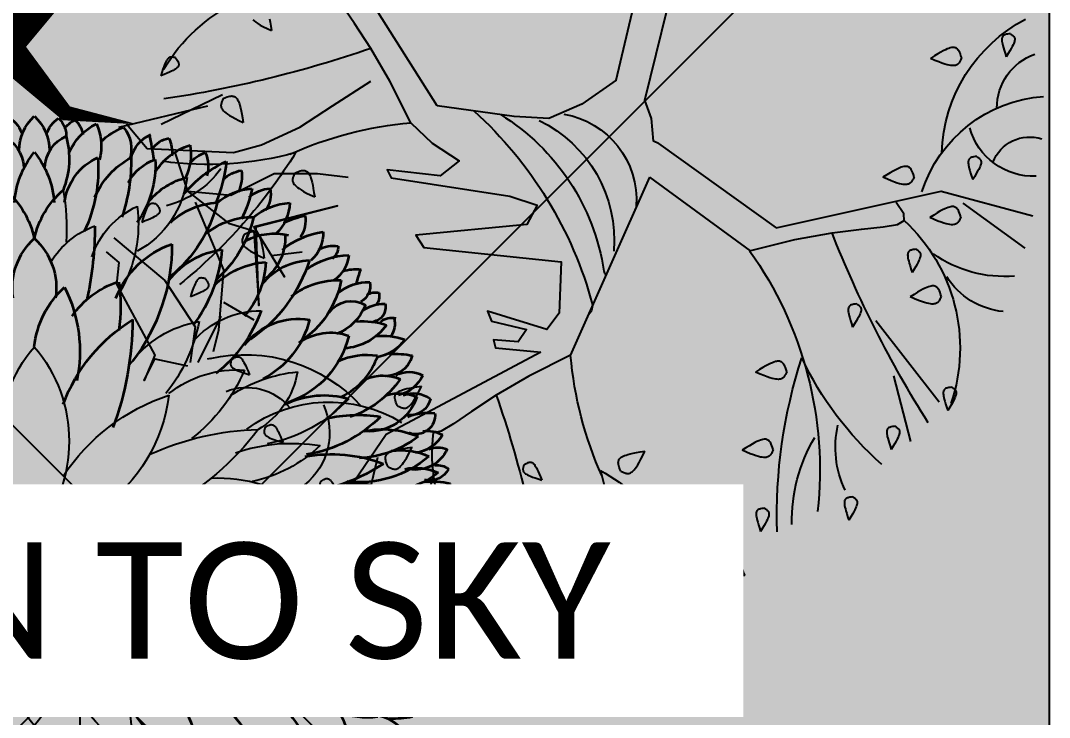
# Model space of a CAD drawing. Header units: millimetres. Extents: x -4760 to 87103, y -23275 to 20441.
# Drawn here: x 5617 to 6325, y 12688 to 13167 of the extents above; entities that cross this region are included whole.
import ezdxf
from ezdxf.enums import TextEntityAlignment as Align

# ---------------------------------------------------------------- set-up
doc = ezdxf.new("R2010")
doc.units = ezdxf.units.MM
doc.header["$LTSCALE"] = 150
doc.linetypes.add('ACAD_ISO10W100', pattern=[18, 12, -3, 0, -3])
doc.linetypes.add('DASHED', pattern=[19.05, 12.7, -6.35])
for name, color, linetype in [('ad-Elevation 10', 8, 'Continuous'), ('ad-Furniture', 8, 'Continuous'), ('ad-Section Line', 2, 'Continuous'), ('ad-Text main', 7, 'Continuous')]:
    doc.layers.add(name, color=color, linetype=linetype)
doc.layers.add('ad-Landscape', color=7, linetype='Continuous', true_color=0x007f00)
doc.layers.add('ad-Landscape 2', color=7, linetype='Continuous', lineweight=35, true_color=0x264c00)
doc.styles.add('ARIAL', font='arial.ttf')
doc.styles.get("Standard").update_dxf_attribs({"font": 'calibril.ttf'})

# ---------------------------------------------------------------- blocks, each defined once
blk = doc.blocks.new('A$C61BE7BBE')
at = {"layer": 'ad-Landscape'}
for centre, radius, start, end in [((-0.579, 3.745), 0.974, 186.4669, 241.6556), ((1.74, 3.125), 2.067, 169.3214, 184.0479), ((0.295, 3.161), 1.349, 172.2305, 210.013), ((-1.405, 2.554), 0.868, 18.6878, 65.2839), ((-0.914, 2.323), 0.874, 31.4049, 69.8192), ((-2.301, 1.358), 0.927, 41.7393, 89.8284), ((-0.013, 2.499), 1.688, 191.0285, 218.5633), ((-1.856, 1.09), 1.102, 36.0391, 80.2682), ((1.124, 0.963), 1.476, 139.5678, 220.4322), ((-1.124, 0.963), 1.476, 319.5678, 40.4322), ((-2.053, 0.575), 1.111, 51.6498, 93.9516), ((-0.504, 2.388), 1.772, 203.4099, 232.0446), ((-1.841, 1.801), 0.836, 189.3048, 239.3197), ((-2.813, 0.17), 1.503, 56.8668, 84.3747), ((-2.07, 2.438), 1.53, 223.1553, 259.12), ((-2.005, -0.521), 2.052, 33.3645, 71.7788), ((0.278, 1.632), 1.654, 187.071, 234.8541), ((-2.355, -1.807), 2.891, 65.6741, 88.2579), ((-0.182, 2.617), 2.589, 216.3709, 243.6204), ((-2.612, -0.83), 1.771, 71.0687, 99.21), ((-1.914, 1.938), 1.415, 226.1223, 258.1088), ((-1.853, -0.999), 1.59, 87.8069, 125.3426), ((-1.026, -1.431), 1.766, 54.4662, 125.5338), ((-1.026, 1.431), 1.766, 234.4662, 305.5338), ((1.124, -0.963), 1.476, 139.5678, 220.4322), ((1.026, 1.431), 1.766, 234.4662, 305.5338), ((-1.124, -0.963), 1.476, 319.5678, 40.4322), ((-0.182, -2.617), 2.589, 116.3796, 143.6291), ((-3.006, 0.698), 1.529, 249.608, 279.927), ((-0.504, -2.388), 1.772, 127.9554, 156.5901), ((-1.841, -1.801), 0.836, 120.6803, 170.6952), ((2.262, -2.222), 3.258, 159.8575, 179.5136), ((-1.892, -0.74), 1.708, 301.6282, 339.5254), ((0.973, -1.875), 1.434, 167.8862, 206.8402), ((-1.856, -1.09), 1.102, 279.7318, 323.9609), ((0.542, -2.951), 1.936, 142.5885, 180.2685)]:
    blk.add_arc(centre, radius, start, end, dxfattribs=at)
at = {"layer": 'ad-Landscape 2'}
for centre, radius, start, end in [((-0.143, 3.955), 0.535, 155.1905, 195.2068), ((-0.906, 3.641), 0.606, 24.0272, 62.7305), ((-0.266, 4.046), 0.225, 130.8443, 173.759), ((-0.491, 4.017), 0.214, 30.4156, 68.83), ((-0.096, 4.063), 0.227, 130.9335, 187.2728), ((-0.414, 3.981), 0.305, 17.0973, 56.395), ((0.323, 3.905), 0.477, 132.7387, 179.5624), ((-0.323, 3.905), 0.477, 0.4376, 47.2613), ((0.414, 3.981), 0.305, 123.605, 162.9027), ((5.866, 2.673), 7.168, 168.7597, 170.8333), ((-1.327, 3.744), 0.358, 14.3796, 65.6782), ((-0.641, 3.924), 0.342, 140.1793, 198.6746), ((-1.18, 3.454), 0.743, 47.0323, 68.1406), ((-1.053, 3.888), 0.343, 154.8223, 186.1053), ((-1.415, 3.77), 0.269, 35.0422, 78.9599), ((0.485, 3.825), 0.838, 164.1327, 202.2774), ((-0.466, 3.725), 0.359, 3.0513, 66.2944), ((0.466, 3.725), 0.359, 113.7056, 176.9487), ((-1.452, 3.751), 0.311, 153.8191, 198.7871), ((-1.821, 3.599), 0.302, 36.3212, 72.6008), ((-1.034, 3.87), 0.552, 170.4856, 205.4529), ((-1.759, 3.363), 0.625, 31.2577, 73.0883), ((0.672, 3.334), 0.873, 140.3941, 176.9962), ((-0.672, 3.334), 0.873, 3.0038, 39.6059), ((-0.466, 3.951), 1.488, 185.9725, 202.7074), ((-2.444, 2.7), 1.205, 39.6176, 65.5256), ((-0.211, 3.764), 1.016, 176.9811, 215.1502), ((-1.383, 3.356), 0.488, 27.4375, 71.1826), ((0.785, 3.797), 1.765, 178.7548, 198.6115), ((-1.37, 3.11), 0.824, 23.2196, 61.7797), ((0.81, 3.717), 1.458, 175.3381, 205.5558), ((-0.873, 3.314), 0.57, 6.6723, 66.2687), ((-1.692, 3.651), 0.41, 172.3277, 203.6108), ((-2.158, 3.355), 0.356, 46.8629, 80.3692), ((-1.724, 2.922), 0.735, 40.3866, 76.092), ((-2.106, 3.468), 0.289, 169.0778, 214.6406), ((-2.403, 3.194), 0.329, 46.2451, 87.6854), ((-0.915, 3.796), 1.32, 191.9389, 206.2186), ((-2.239, 2.943), 0.581, 48.3364, 86.6749), ((-0.876, 2.829), 0.895, 11.9619, 49.2113), ((0.876, 2.829), 0.895, 130.7887, 168.0381), ((-2.128, 3.396), 0.461, 182.3648, 225.5832), ((-2.622, 2.757), 0.621, 49.7759, 86.9333), ((-1.896, 2.617), 0.764, 47.3855, 86.8116), ((-0.488, 3.723), 1.408, 194.0868, 230.7518), ((-2.458, 3.195), 0.289, 169.0778, 214.6406), ((-3.046, 2.005), 1.281, 66.1435, 76.2848), ((-2.208, 2.504), 0.73, 50.8151, 91.0506), ((-1.014, 3.524), 1.242, 193.527, 228.3981), ((2.889, 3.142), 3.502, 179.9824, 192.0052), ((-2.554, 3.07), 0.372, 177.6019, 227.961), ((-3.055, 2.232), 0.863, 51.0238, 81.3872), ((-2.436, 2.424), 0.643, 63.0761, 102.3855), ((-1.999, 3.032), 0.544, 178.2486, 230.6804), ((-3.025, 2.67), 0.274, 57.9754, 101.2662), ((-2.929, 2.933), 0.15, 177.4703, 233.8096), ((-1.697, 2.079), 0.932, 21.0147, 71.0085), ((0.542, 2.951), 1.936, 179.7315, 217.4115), ((0.453, 2.514), 0.676, 132.165, 188.6083), ((-0.453, 2.514), 0.676, 351.3917, 47.835), ((-3.205, 2.09), 0.759, 53.8433, 88.585), ((-2.833, 2.887), 0.356, 186.207, 235.7181), ((-2.026, 2.069), 0.846, 38.4928, 81.4291), ((-0.442, 3.021), 1.463, 184.5397, 217.072), ((-1.329, 3.259), 1.53, 197.5905, 235.7456), ((-2.813, 2.152), 0.645, 39.1564, 87.7817), ((-2.402, 1.959), 0.821, 45.1229, 85.9267), ((-1.447, 2.814), 0.898, 182.3009, 220.5076), ((-3.255, 2.307), 0.399, 70.941, 97.7273), ((-4.711, 2.181), 1.496, 14.5537, 20.4136), ((-3.218, 2.537), 0.186, 168.2362, 240.9945), ((-3.387, 2.087), 0.488, 50.8294, 91.5989), ((-3.088, 1.801), 0.795, 52.4719, 91.5519), ((-2.167, 2.776), 0.96, 190.8581, 236.5506), ((1.11, 2.329), 1.983, 172.8697, 187.1303), ((-1.144, 1.7), 0.928, 34.9166, 71.0505), ((0.973, 1.875), 1.434, 153.1598, 192.1138), ((-0.947, 1.818), 0.953, 6.2214, 47.7369), ((-3.325, 2.438), 0.17, 170.7137, 216.2765), ((-3.454, 2.302), 0.168, 59.8902, 103.1809), ((-3.41, 2.32), 0.148, 166.0967, 261.703), ((-3.547, 1.977), 0.379, 53.8191, 90.9542), ((-3.21, 2.109), 0.273, 35.3989, 122.1552), ((-2.867, 2.536), 0.525, 201.8257, 248.0281), ((-3.623, 2.031), 0.183, 51.1425, 102.0713), ((-3.413, 2.155), 0.239, 166.7548, 212.3176), ((-2.675, 1.508), 0.695, 38.2825, 99.3433), ((-1.894, 2.412), 0.921, 193.6684, 242.8823), ((-0.957, 2.767), 1.425, 199.7331, 231.7721), ((2.262, 2.222), 3.258, 180.4864, 200.1425), ((-1.892, 0.74), 1.708, 20.4746, 58.3718), ((-3.324, 1.386), 0.793, 85.5663, 108.0123), ((-3.104, 2.475), 0.573, 215.7635, 266.3734), ((-3.508, 1.218), 0.814, 86.7638, 107.5222), ((-3.394, 2.243), 0.437, 214.7848, 261.073), ((-3.002, 1.519), 0.544, 53.779, 109.798), ((-2.259, 2.257), 0.955, 193.7428, 250.7401), ((-3.646, 0.97), 0.879, 87.0026, 102.0734), ((-3.566, 1.894), 0.271, 193.6546, 282.449), ((-3.37, 1.133), 0.705, 65.6035, 98.753), ((-2.789, 2.062), 0.727, 198.6708, 243.797), ((-3.799, 1.387), 0.279, 60.3623, 119.6377), ((-3.602, 1.788), 0.37, 205.3637, 256.0362), ((-3.531, 1.186), 0.443, 66.5632, 113.4368), ((-2.872, 2.169), 1.015, 214.6416, 251.0624), ((-3.843, 1.163), 0.285, 68.3546, 126.7162), ((-3.806, 1.439), 0.213, 192.8534, 276.0686), ((-3.699, 1.02), 0.428, 72.4107, 114.4025), ((-3.393, 1.57), 0.508, 198.3657, 274.3629), ((-2.935, 0.536), 0.892, 63.9188, 106.3599), ((-3.867, 1.227), 0.193, 174.1867, 290.596), ((-3.99, 0.707), 0.544, 67.6458, 97.2834), ((-3.278, -0.198), 1.427, 76.9569, 99.2549), ((-2.521, 2.218), 1.411, 225.5947, 260.3414), ((-3.983, 0.753), 0.314, 81.5933, 119.1651), ((-3.529, 0.17), 0.914, 78.0173, 113.3144), ((-3.806, 1.227), 0.386, 211.1509, 261.8872), ((-3.242, 1.855), 1.065, 232.5105, 267.2521), ((-4.09, 0.665), 0.235, 66.9546, 113.0454), ((-3.864, 1.022), 0.348, 203.9184, 280.7874), ((-3.715, 0.193), 0.678, 81.5557, 114.7052), ((-3.288, 1.64), 1.093, 229.5217, 276.1719), ((-3.006, -0.698), 1.529, 80.073, 110.392), ((-2.506, 2.298), 1.873, 236.553, 269.3505), ((-4.09, 0.554), 0.166, 79.3544, 130.2832), ((-4.007, 0.779), 0.214, 207.1935, 284.6897), ((-3.868, 0.167), 0.526, 77.3912, 114.963), ((-3.58, 1.265), 0.803, 230.6141, 270.7898), ((-4.021, -0.331), 0.887, 85.5415, 102.4704), ((-3.99, 0.621), 0.238, 201.2281, 283.0029), ((-3.234, -0.221), 0.76, 84.1206, 124.2254), ((-4.487, 1.629), 1.285, 281.6372, 288.0005), ((-3.052, 1.626), 1.72, 226.87, 233.5161), ((-3.761, -0.151), 0.567, 79.894, 113.0436), ((-3.616, 0.691), 0.486, 221.139, 275.5703), ((-2.722, 2.114), 1.948, 241.1822, 266.2604), ((1.026, -1.431), 1.766, 54.4662, 125.5338), ((-4.197, 0.939), 0.734, 266.4289, 296.017), ((-3.241, -0.766), 1.009, 91.2562, 130.1055), ((-2.353, -1.17), 1.423, 97.042, 124.3197), ((-1.863, 3.033), 2.882, 251.6105, 271.7173), ((-3.927, 0.536), 0.456, 226.0882, 286.2369), ((-4.046, -0.101), 0.224, 105.3109, 151.5664), ((-4.046, 0.101), 0.224, 208.4336, 254.6891), ((-3.927, -0.536), 0.456, 73.7631, 133.9118), ((-3.241, 0.766), 1.009, 229.8945, 268.7438), ((-2.353, 1.17), 1.423, 235.6803, 262.958), ((-4.197, -0.939), 0.734, 63.983, 93.5711), ((-3.616, -0.691), 0.486, 84.4297, 138.861), ((-2.722, -2.114), 1.948, 93.7396, 118.8178), ((-1.863, -3.033), 2.882, 88.2827, 108.3895), ((-3.052, -1.626), 1.72, 126.4839, 133.13), ((-1.853, 0.999), 1.59, 234.6574, 272.1931), ((0.278, -1.632), 1.654, 125.1459, 172.929), ((-4.487, -1.629), 1.285, 71.9995, 78.3628), ((-3.99, -0.621), 0.238, 76.9971, 158.7719), ((-3.761, 0.151), 0.567, 246.9564, 280.106), ((-3.234, 0.221), 0.76, 235.7746, 275.8794), ((-3.58, -1.265), 0.803, 89.2102, 129.3859), ((-2.506, -2.298), 1.873, 90.6495, 123.447), ((-4.021, 0.331), 0.887, 257.5296, 274.4585), ((-4.007, -0.779), 0.214, 75.3103, 152.8065), ((-3.288, -1.64), 1.093, 83.8281, 130.4783), ((-1.914, -1.938), 1.415, 101.8912, 133.8777), ((-2.005, 0.521), 2.052, 288.2212, 326.6355), ((-4.09, -0.554), 0.166, 229.7168, 280.6456), ((-3.864, -1.022), 0.348, 79.2126, 156.0816), ((-3.868, -0.167), 0.526, 245.037, 282.6088), ((-3.715, -0.193), 0.678, 245.2948, 278.4443), ((-3.242, -1.855), 1.065, 92.7479, 127.4895), ((-2.521, -2.218), 1.411, 99.6586, 134.4053), ((-2.355, 1.807), 2.891, 271.7421, 294.3259), ((-4.09, -0.665), 0.235, 246.9546, 293.0454), ((-3.806, -1.227), 0.386, 98.1128, 148.8491), ((-2.07, -2.438), 1.53, 100.88, 136.8447), ((-2.612, 0.83), 1.771, 260.79, 288.9313), ((-3.983, -0.753), 0.314, 240.8349, 278.4067), ((-3.867, -1.227), 0.193, 69.404, 185.8133), ((-3.529, -0.17), 0.914, 246.6856, 281.9827), ((-3.393, -1.57), 0.508, 85.6371, 161.6343), ((-3.99, -0.707), 0.544, 262.7166, 292.3542), ((-3.806, -1.439), 0.213, 83.9314, 167.1466), ((-2.872, -2.169), 1.015, 108.9376, 145.3584), ((-3.278, 0.198), 1.427, 260.7451, 283.0431), ((-3.843, -1.163), 0.285, 233.2838, 291.6454), ((-3.602, -1.788), 0.37, 103.9638, 154.6363), ((-3.699, -1.02), 0.428, 245.5975, 287.5893), ((-2.789, -2.062), 0.727, 116.203, 161.3292), ((-2.259, -2.257), 0.955, 109.2599, 166.2572), ((-2.813, -0.17), 1.503, 275.6253, 303.1332), ((-2.053, -0.575), 1.111, 266.0484, 308.3502), ((-0.013, -2.499), 1.688, 141.4367, 168.9715), ((-3.799, -1.387), 0.279, 240.3623, 299.6377), ((-3.566, -1.894), 0.271, 77.551, 166.3454), ((-3.531, -1.186), 0.443, 246.5632, 293.4368), ((-1.894, -2.412), 0.921, 117.1177, 166.3316), ((-0.957, -2.767), 1.425, 128.2279, 160.2669), ((-3.646, -0.97), 0.879, 257.9266, 272.9974), ((-3.394, -2.243), 0.437, 98.927, 145.2152), ((-3.37, -1.133), 0.705, 261.247, 294.3965)]:
    blk.add_arc(centre, radius, start, end, dxfattribs=at)
blk = doc.blocks.new('A$C279134A6')
at = {"layer": 'ad-Landscape', "linetype": 'Continuous'}
for p, q in [((542.66, 463.81), (637.12, 613.59)), ((734.74, 473.8), (789.53, 447.04)), ((352.62, 400.13), (423.66, 240.51)), ((72.23, 376.89), (16.73, 336.36)), ((150.22, 271.73), (93.3, 199.01)), ((134.41, 222.4), (119.11, 163.38)), ((595.99, 149.14), (611.79, 82.26)), ((468.35, 119.95), (464.31, 27.7)), ((448.29, 72.2), (421.53, 17.41))]:
    blk.add_line(p, q, dxfattribs=at)
for points in [[(356.89, 469.03), (326.61, 591.55)], [(382.56, 486.75), (357.78, 591.94)], [(566.22, 448.74), (584.9, 485.96), (601.98, 515.2), (616.52, 537.42), (627.59, 553.56), (634.27, 564.59), (635.63, 571.45), (630.72, 575.1), (618.63, 576.49)], [(692.68, 541.68), (692.12, 538.72), (691.53, 535.23), (690.91, 531.16)], [(707.51, 540.73), (706.36, 539.75), (704.9, 538.66), (703.08, 537.46), (700.84, 536.12), (698.1, 534.64), (694.81, 532.99), (690.91, 531.16)], [(29.7, 528.37), (29.25, 528.06), (28.81, 527.74), (28.39, 527.43), (27.99, 527.1), (27.6, 526.77), (27.25, 526.44), (26.92, 526.09), (26.63, 525.73), (26.37, 525.36), (26.15, 524.97), (25.98, 524.54), (25.87, 524.06), (25.82, 523.53), (25.84, 522.93), (25.93, 522.24), (26.1, 521.47), (26.36, 520.59), (26.74, 519.56), (27.27, 518.34), (27.99, 516.88), (28.93, 515.13), (30.12, 513.04), (31.6, 510.58), (33.39, 507.68)], [(29.7, 528.37), (31.13, 528.24), (32.32, 528.08), (33.3, 527.89), (34.09, 527.68), (34.73, 527.45), (35.25, 527.2), (35.67, 526.93), (36.03, 526.63), (36.36, 526.32), (36.64, 525.97), (36.89, 525.58), (37.09, 525.13), (37.24, 524.62), (37.34, 524.02), (37.38, 523.34), (37.36, 522.55), (37.27, 521.63), (37.1, 520.55), (36.83, 519.25), (36.44, 517.68), (35.92, 515.79), (35.25, 513.53), (34.41, 510.84), (33.39, 507.68)], [(73.29, 506.76), (73.89, 508.69), (74.45, 510.28), (74.98, 511.57), (75.5, 512.6), (76, 513.41), (76.49, 514.05), (76.99, 514.56), (77.5, 514.97), (78.03, 515.33), (78.59, 515.63), (79.2, 515.85), (79.87, 516), (80.62, 516.06), (81.47, 516.03), (82.42, 515.89), (83.51, 515.63), (84.73, 515.25), (86.15, 514.71), (87.8, 513.98), (89.72, 513.02), (91.97, 511.82), (94.59, 510.32), (97.62, 508.49), (101.12, 506.32)], [(73.29, 506.76), (73.6, 506.05), (73.91, 505.35), (74.22, 504.68), (74.55, 504.03), (74.9, 503.41), (75.26, 502.82), (75.64, 502.28), (76.05, 501.77), (76.48, 501.31), (76.97, 500.9), (77.51, 500.54), (78.13, 500.25), (78.85, 500.03), (79.69, 499.88), (80.65, 499.81), (81.76, 499.82), (83.05, 499.93), (84.55, 500.16), (86.32, 500.56), (88.42, 501.17), (90.89, 502), (93.8, 503.12), (97.19, 504.54), (101.12, 506.32)], [(776.63, 506.83), (775.8, 505.65), (775.15, 504.65), (774.66, 503.78), (774.3, 503.05), (774.06, 502.41), (773.92, 501.85), (773.85, 501.35), (773.84, 500.88), (773.87, 500.43), (773.94, 499.99), (774.08, 499.55), (774.29, 499.11), (774.58, 498.66), (774.97, 498.2), (775.47, 497.72), (776.08, 497.22), (776.83, 496.69), (777.76, 496.12), (778.93, 495.48), (780.37, 494.76), (782.15, 493.92), (784.3, 492.96), (786.89, 491.85), (789.95, 490.57)], [(776.63, 506.83), (777.16, 506.96), (777.69, 507.09), (778.2, 507.21), (778.71, 507.3), (779.21, 507.38), (779.7, 507.43), (780.17, 507.46), (780.64, 507.45), (781.09, 507.4), (781.53, 507.31), (781.96, 507.16), (782.4, 506.93), (782.84, 506.63), (783.28, 506.22), (783.74, 505.71), (784.22, 505.08), (784.72, 504.31), (785.25, 503.35), (785.83, 502.15), (786.48, 500.65), (787.2, 498.8), (788.01, 496.54), (788.92, 493.81), (789.95, 490.57)], [(382.56, 486.75), (413.24, 465.34), (442.58, 452.51), (473.75, 454.34), (542.66, 463.81)], [(733.97, 470.35), (732.12, 471.15), (730.55, 471.76), (729.22, 472.19), (728.1, 472.47), (727.16, 472.62), (726.35, 472.66), (725.64, 472.61), (724.99, 472.49), (724.38, 472.32), (723.79, 472.09), (723.22, 471.78), (722.67, 471.36), (722.14, 470.83), (721.61, 470.17), (721.1, 469.35), (720.59, 468.36), (720.08, 467.18), (719.57, 465.75), (719.05, 464.02), (718.53, 461.94), (717.98, 459.44), (717.42, 456.48), (716.83, 452.99), (716.21, 448.92)], [(733.97, 470.35), (734.31, 469.66), (734.64, 468.97), (734.94, 468.29), (735.22, 467.62), (735.47, 466.95), (735.68, 466.3), (735.85, 465.65), (735.97, 465.01), (736.04, 464.38), (736.04, 463.74), (735.95, 463.1), (735.77, 462.44), (735.47, 461.75), (735.04, 461.01), (734.47, 460.24), (733.73, 459.4), (732.82, 458.5), (731.66, 457.51), (730.21, 456.42), (728.38, 455.22), (726.14, 453.89), (723.4, 452.4), (720.12, 450.75), (716.21, 448.92)], [(344.62, 430.21), (349.05, 432.35), (350.89, 452.51), (356.89, 469.03)], [(566.22, 448.74), (547.11, 430.52), (522.98, 414.51), (539.77, 401.2), (587.45, 406.7), (583.78, 399.37), (477.42, 382.87), (452.99, 374.92), (462.23, 357.76), (561.78, 348.05), (554.44, 337.06), (431.57, 324.23), (433.41, 278.42), (444.41, 263.76), (497.59, 280.25), (493.92, 271.09), (462.75, 263.76), (470.08, 252.76), (492.09, 254.59), (490.26, 247.26), (449.88, 243.53)], [(344.62, 430.21), (239.13, 354.81)], [(59.76, 418.5), (59.3, 418.18), (58.87, 417.87), (58.44, 417.55), (58.04, 417.23), (57.66, 416.9), (57.3, 416.56), (56.97, 416.21), (56.68, 415.86), (56.42, 415.49), (56.2, 415.09), (56.04, 414.66), (55.92, 414.18), (55.87, 413.65), (55.89, 413.05), (55.98, 412.37), (56.15, 411.59), (56.41, 410.71), (56.79, 409.69), (57.32, 408.46), (58.04, 407), (58.98, 405.25), (60.17, 403.16), (61.65, 400.7), (63.44, 397.81)], [(59.76, 418.5), (61.19, 418.36), (62.37, 418.2), (63.35, 418.02), (64.14, 417.81), (64.78, 417.58), (65.3, 417.32), (65.72, 417.05), (66.08, 416.75), (66.41, 416.44), (66.7, 416.09), (66.94, 415.7), (67.14, 415.25), (67.29, 414.74), (67.39, 414.14), (67.43, 413.46), (67.41, 412.67), (67.32, 411.75), (67.15, 410.67), (66.88, 409.37), (66.49, 407.8), (65.97, 405.91), (65.3, 403.65), (64.46, 400.97), (63.44, 397.81)], [(115.9, 400.36), (116.49, 402.29), (117.05, 403.88), (117.59, 405.17), (118.1, 406.2), (118.6, 407.01), (119.1, 407.65), (119.6, 408.16), (120.11, 408.58), (120.64, 408.93), (121.2, 409.23), (121.8, 409.45), (122.48, 409.6), (123.23, 409.66), (124.07, 409.63), (125.03, 409.49), (126.11, 409.23), (127.34, 408.85), (128.76, 408.31), (130.4, 407.58), (132.33, 406.63), (134.58, 405.42), (137.2, 403.92), (140.23, 402.1), (143.72, 399.92)], [(669.94, 403.72), (668.08, 404.52), (666.51, 405.12), (665.19, 405.56), (664.07, 405.84), (663.12, 405.99), (662.31, 406.02), (661.6, 405.97), (660.96, 405.86), (660.35, 405.69), (659.76, 405.46), (659.19, 405.14), (658.64, 404.73), (658.1, 404.2), (657.58, 403.53), (657.06, 402.71), (656.55, 401.72), (656.05, 400.54), (655.54, 399.12), (655.02, 397.39), (654.49, 395.3), (653.95, 392.81), (653.39, 389.85), (652.8, 386.36), (652.18, 382.29)], [(115.9, 400.36), (116.2, 399.65), (116.51, 398.96), (116.83, 398.28), (117.16, 397.63), (117.5, 397.01), (117.86, 396.43), (118.25, 395.88), (118.65, 395.37), (119.09, 394.91), (119.57, 394.5), (120.12, 394.14), (120.74, 393.85), (121.46, 393.63), (122.29, 393.48), (123.26, 393.41), (124.37, 393.42), (125.65, 393.53), (127.15, 393.77), (128.93, 394.17), (131.02, 394.77), (133.5, 395.61), (136.41, 396.72), (139.8, 398.14), (143.72, 399.92)], [(352.62, 400.13), (262.56, 334.25)], [(669.94, 403.72), (670.28, 403.02), (670.61, 402.33), (670.91, 401.66), (671.19, 400.98), (671.44, 400.32), (671.65, 399.66), (671.82, 399.02), (671.94, 398.38), (672, 397.74), (672, 397.11), (671.92, 396.47), (671.73, 395.8), (671.44, 395.11), (671.01, 394.38), (670.43, 393.6), (669.7, 392.77), (668.78, 391.86), (667.63, 390.87), (666.17, 389.79), (664.35, 388.59), (662.1, 387.25), (659.37, 385.77), (656.08, 384.12), (652.18, 382.29)], [(239.13, 354.81), (91.68, 387.47), (9.73, 365.32)], [(74, 364.42), (74.59, 366.35), (75.15, 367.94), (75.69, 369.23), (76.2, 370.26), (76.7, 371.07), (77.2, 371.71), (77.7, 372.22), (78.21, 372.63), (78.73, 372.99), (79.29, 373.29), (79.9, 373.51), (80.57, 373.66), (81.32, 373.72), (82.17, 373.69), (83.13, 373.55), (84.21, 373.29), (85.44, 372.91), (86.85, 372.37), (88.5, 371.64), (90.43, 370.68), (92.68, 369.48), (95.3, 367.98), (98.33, 366.15), (101.82, 363.98)], [(263.02, 334.14), (222.6, 344.15), (189.28, 350.19), (162.94, 353.59), (143.48, 355.67), (130.75, 357.77), (124.66, 361.2), (125.08, 367.3), (131.89, 377.39)], [(793.62, 375.77), (792.79, 374.6), (792.14, 373.59), (791.65, 372.73), (791.29, 372), (791.05, 371.36), (790.91, 370.8), (790.84, 370.3), (790.83, 369.83), (790.86, 369.38), (790.93, 368.94), (791.07, 368.5), (791.28, 368.05), (791.57, 367.6), (791.96, 367.14), (792.45, 366.67), (793.07, 366.17), (793.82, 365.64), (794.75, 365.07), (795.92, 364.43), (797.36, 363.71), (799.14, 362.87), (801.29, 361.91), (803.87, 360.8), (806.94, 359.52)], [(793.62, 375.77), (794.15, 375.91), (794.67, 376.04), (795.19, 376.16), (795.7, 376.25), (796.2, 376.33), (796.69, 376.38), (797.16, 376.4), (797.62, 376.4), (798.07, 376.35), (798.51, 376.26), (798.95, 376.11), (799.39, 375.88), (799.82, 375.57), (800.27, 375.17), (800.73, 374.66), (801.21, 374.03), (801.71, 373.26), (802.24, 372.3), (802.82, 371.1), (803.47, 369.6), (804.19, 367.75), (805, 365.49), (805.91, 362.76), (806.94, 359.52)], [(74, 364.42), (74.3, 363.71), (74.61, 363.01), (74.93, 362.34), (75.26, 361.69), (75.6, 361.07), (75.96, 360.48), (76.34, 359.94), (76.75, 359.43), (77.19, 358.97), (77.67, 358.56), (78.22, 358.2), (78.84, 357.91), (79.56, 357.69), (80.39, 357.54), (81.36, 357.47), (82.47, 357.48), (83.75, 357.59), (85.25, 357.82), (87.02, 358.22), (89.12, 358.83), (91.6, 359.66), (94.5, 360.78), (97.89, 362.2), (101.82, 363.98)], [(715.1, 349.05), (713.25, 349.86), (711.68, 350.46), (710.35, 350.89), (709.23, 351.17), (708.29, 351.32), (707.48, 351.36), (706.77, 351.31), (706.12, 351.2), (705.51, 351.03), (704.92, 350.79), (704.35, 350.48), (703.8, 350.07), (703.27, 349.53), (702.75, 348.87), (702.23, 348.05), (701.72, 347.06), (701.21, 345.88), (700.7, 344.45), (700.19, 342.73), (699.66, 340.64), (699.11, 338.15), (698.55, 335.18), (697.96, 331.7), (697.35, 327.63)], [(715.1, 349.05), (715.44, 348.36), (715.77, 347.67), (716.08, 346.99), (716.36, 346.32), (716.6, 345.66), (716.81, 345), (716.98, 344.35), (717.1, 343.71), (717.17, 343.08), (717.17, 342.45), (717.08, 341.8), (716.9, 341.14), (716.6, 340.45), (716.17, 339.72), (715.6, 338.94), (714.87, 338.1), (713.95, 337.2), (712.79, 336.21), (711.34, 335.13), (709.52, 333.92), (707.27, 332.59), (704.54, 331.11), (701.25, 329.46), (697.35, 327.63)], [(113.94, 335.5), (113.49, 335.19), (113.05, 334.87), (112.62, 334.56), (112.22, 334.23), (111.84, 333.9), (111.48, 333.57), (111.15, 333.22), (110.86, 332.86), (110.6, 332.49), (110.38, 332.1), (110.22, 331.67), (110.1, 331.19), (110.05, 330.66), (110.07, 330.06), (110.16, 329.37), (110.33, 328.6), (110.59, 327.72), (110.97, 326.69), (111.5, 325.47), (112.22, 324.01), (113.16, 322.26), (114.35, 320.17), (115.83, 317.71), (117.62, 314.81)], [(113.94, 335.5), (115.37, 335.37), (116.55, 335.21), (117.53, 335.02), (118.32, 334.81), (118.96, 334.58), (119.48, 334.33), (119.9, 334.06), (120.27, 333.76), (120.59, 333.44), (120.88, 333.1), (121.12, 332.71), (121.32, 332.26), (121.47, 331.75), (121.57, 331.15), (121.61, 330.47), (121.59, 329.68), (121.5, 328.76), (121.33, 327.68), (121.06, 326.38), (120.67, 324.81), (120.15, 322.92), (119.48, 320.66), (118.64, 317.97), (117.62, 314.81)], [(749.98, 309.18), (749.15, 308), (748.5, 307), (748.01, 306.14), (747.65, 305.4), (747.41, 304.76), (747.27, 304.2), (747.2, 303.7), (747.19, 303.24), (747.22, 302.78), (747.3, 302.34), (747.43, 301.9), (747.64, 301.46), (747.93, 301.01), (748.32, 300.55), (748.82, 300.07), (749.43, 299.57), (750.18, 299.05), (751.12, 298.47), (752.28, 297.83), (753.72, 297.11), (755.5, 296.27), (757.65, 295.31), (760.24, 294.2), (763.3, 292.92)], [(749.98, 309.18), (750.51, 309.32), (751.04, 309.44), (751.55, 309.56), (752.06, 309.66), (752.56, 309.73), (753.05, 309.78), (753.52, 309.81), (753.99, 309.8), (754.44, 309.75), (754.88, 309.66), (755.31, 309.51), (755.75, 309.28), (756.19, 308.98), (756.63, 308.57), (757.09, 308.06), (757.57, 307.43), (758.07, 306.66), (758.6, 305.7), (759.18, 304.5), (759.83, 303), (760.55, 301.15), (761.36, 298.89), (762.27, 296.17), (763.3, 292.92)], [(91.5, 293.44), (92.09, 295.37), (92.66, 296.96), (93.19, 298.25), (93.7, 299.28), (94.2, 300.09), (94.7, 300.73), (95.2, 301.24), (95.71, 301.66), (96.24, 302.01), (96.8, 302.31), (97.4, 302.53), (98.08, 302.68), (98.83, 302.74), (99.67, 302.71), (100.63, 302.57), (101.71, 302.31), (102.94, 301.93), (104.36, 301.39), (106.01, 300.66), (107.93, 299.71), (110.18, 298.5), (112.8, 297), (115.83, 295.18), (119.32, 293)], [(91.5, 293.44), (91.8, 292.73), (92.11, 292.04), (92.43, 291.36), (92.76, 290.71), (93.1, 290.09), (93.46, 289.51), (93.85, 288.96), (94.25, 288.45), (94.69, 287.99), (95.17, 287.58), (95.72, 287.22), (96.34, 286.93), (97.06, 286.71), (97.89, 286.56), (98.86, 286.49), (99.97, 286.5), (101.25, 286.61), (102.76, 286.85), (104.53, 287.25), (106.63, 287.85), (109.1, 288.69), (112.01, 289.8), (115.4, 291.22), (119.32, 293)], [(167.13, 286.62), (166.68, 286.3), (166.24, 285.99), (165.82, 285.67), (165.41, 285.35), (165.03, 285.02), (164.68, 284.68), (164.35, 284.34), (164.05, 283.98), (163.8, 283.61), (163.58, 283.21), (163.41, 282.78), (163.3, 282.31), (163.25, 281.77), (163.26, 281.17), (163.35, 280.49), (163.52, 279.72), (163.79, 278.84), (164.17, 277.81), (164.7, 276.58), (165.42, 275.12), (166.36, 273.37), (167.55, 271.28), (169.03, 268.82), (170.82, 265.93)], [(167.13, 286.62), (168.56, 286.48), (169.75, 286.32), (170.72, 286.14), (171.52, 285.93), (172.16, 285.7), (172.67, 285.44), (173.1, 285.17), (173.46, 284.87), (173.78, 284.56), (174.07, 284.21), (174.32, 283.82), (174.52, 283.37), (174.67, 282.86), (174.77, 282.27), (174.81, 281.58), (174.79, 280.79), (174.7, 279.88), (174.53, 278.79), (174.25, 277.5), (173.87, 275.93), (173.35, 274.04), (172.68, 271.77), (171.84, 269.09), (170.82, 265.93)], [(423.23, 240.72), (460.45, 222.04), (489.69, 204.96), (511.91, 190.42), (528.06, 179.35), (539.08, 172.67), (545.95, 171.31)], [(449.88, 243.53), (588.09, 169.82), (635.95, 99.71)], [(726.79, 236.58), (725.62, 237.4), (724.61, 238.05), (723.75, 238.55), (723.01, 238.9), (722.37, 239.14), (721.82, 239.29), (721.31, 239.36), (720.85, 239.37), (720.4, 239.34), (719.95, 239.26), (719.51, 239.12), (719.07, 238.92), (718.62, 238.62), (718.16, 238.24), (717.68, 237.74), (717.18, 237.13), (716.66, 236.37), (716.09, 235.44), (715.45, 234.28), (714.72, 232.83), (713.89, 231.06), (712.92, 228.9), (711.81, 226.32), (710.53, 223.26)], [(229.79, 226.07), (230.38, 228), (230.94, 229.58), (231.48, 230.87), (231.99, 231.9), (232.49, 232.72), (232.99, 233.36), (233.49, 233.87), (234, 234.28), (234.52, 234.64), (235.08, 234.93), (235.69, 235.16), (236.36, 235.31), (237.12, 235.37), (237.96, 235.33), (238.92, 235.19), (240, 234.94), (241.23, 234.56), (242.65, 234.01), (244.29, 233.28), (246.22, 232.33), (248.47, 231.12), (251.09, 229.62), (254.12, 227.8), (257.61, 225.62)], [(726.79, 236.58), (726.93, 236.05), (727.06, 235.52), (727.17, 235), (727.27, 234.49), (727.34, 234), (727.4, 233.51), (727.42, 233.03), (727.41, 232.57), (727.37, 232.12), (727.27, 231.68), (727.12, 231.24), (726.9, 230.81), (726.59, 230.37), (726.19, 229.92), (725.67, 229.46), (725.04, 228.99), (724.27, 228.49), (723.31, 227.96), (722.11, 227.37), (720.61, 226.73), (718.76, 226.01), (716.5, 225.2), (713.78, 224.29), (710.53, 223.26)], [(229.79, 226.07), (230.09, 225.35), (230.4, 224.66), (230.72, 223.99), (231.05, 223.34), (231.39, 222.72), (231.75, 222.13), (232.14, 221.58), (232.54, 221.07), (232.98, 220.61), (233.46, 220.2), (234.01, 219.85), (234.63, 219.56), (235.35, 219.33), (236.18, 219.18), (237.15, 219.11), (238.26, 219.13), (239.54, 219.23), (241.04, 219.47), (242.82, 219.87), (244.91, 220.47), (247.39, 221.31), (250.29, 222.42), (253.68, 223.85), (257.61, 225.62)], [(82.08, 212.05), (81.62, 211.74), (81.19, 211.42), (80.76, 211.1), (80.36, 210.78), (79.98, 210.45), (79.62, 210.12), (79.29, 209.77), (79, 209.41), (78.74, 209.04), (78.52, 208.65), (78.36, 208.22), (78.24, 207.74), (78.19, 207.21), (78.21, 206.61), (78.3, 205.92), (78.47, 205.15), (78.73, 204.27), (79.11, 203.24), (79.64, 202.02), (80.36, 200.56), (81.3, 198.81), (82.49, 196.72), (83.97, 194.26), (85.76, 191.36)], [(82.08, 212.05), (83.51, 211.92), (84.69, 211.76), (85.67, 211.57), (86.46, 211.36), (87.1, 211.13), (87.62, 210.88), (88.04, 210.6), (88.4, 210.31), (88.73, 209.99), (89.02, 209.65), (89.26, 209.26), (89.46, 208.81), (89.61, 208.3), (89.71, 207.7), (89.75, 207.02), (89.73, 206.22), (89.64, 205.31), (89.47, 204.23), (89.2, 202.93), (88.81, 201.36), (88.29, 199.47), (87.62, 197.21), (86.78, 194.52), (85.76, 191.36)], [(578.07, 195.37), (577.37, 195.02), (576.69, 194.7), (576.01, 194.39), (575.34, 194.11), (574.67, 193.87), (574.02, 193.65), (573.37, 193.49), (572.73, 193.37), (572.1, 193.3), (571.46, 193.3), (570.82, 193.39), (570.16, 193.57), (569.46, 193.87), (568.73, 194.3), (567.95, 194.87), (567.12, 195.6), (566.21, 196.52), (565.23, 197.67), (564.14, 199.13), (562.94, 200.95), (561.6, 203.2), (560.12, 205.93), (558.47, 209.22), (556.64, 213.12)], [(578.07, 195.37), (578.87, 197.22), (579.48, 198.79), (579.91, 200.12), (580.19, 201.23), (580.34, 202.18), (580.38, 202.99), (580.33, 203.7), (580.21, 204.34), (580.04, 204.96), (579.81, 205.55), (579.49, 206.11), (579.08, 206.66), (578.55, 207.2), (577.88, 207.72), (577.07, 208.24), (576.08, 208.75), (574.89, 209.26), (573.47, 209.77), (571.74, 210.28), (569.66, 210.81), (567.16, 211.35), (564.2, 211.92), (560.71, 212.51), (556.64, 213.12)], [(132.69, 177.1), (132.24, 176.78), (131.8, 176.47), (131.37, 176.15), (130.97, 175.82), (130.59, 175.5), (130.23, 175.16), (129.9, 174.81), (129.61, 174.46), (129.35, 174.08), (129.13, 173.69), (128.97, 173.26), (128.85, 172.78), (128.8, 172.25), (128.82, 171.65), (128.91, 170.97), (129.08, 170.19), (129.34, 169.31), (129.72, 168.29), (130.25, 167.06), (130.97, 165.6), (131.91, 163.85), (133.1, 161.76), (134.58, 159.3), (136.37, 156.41)], [(132.69, 177.1), (134.12, 176.96), (135.3, 176.8), (136.28, 176.61), (137.07, 176.41), (137.71, 176.17), (138.23, 175.92), (138.65, 175.65), (139.02, 175.35), (139.34, 175.04), (139.63, 174.69), (139.87, 174.3), (140.07, 173.85), (140.22, 173.34), (140.32, 172.74), (140.36, 172.06), (140.34, 171.27), (140.25, 170.35), (140.08, 169.27), (139.81, 167.97), (139.42, 166.4), (138.9, 164.51), (138.23, 162.25), (137.39, 159.57), (136.37, 156.41)], [(696.76, 175.79), (695.59, 176.62), (694.58, 177.27), (693.72, 177.76), (692.98, 178.12), (692.34, 178.36), (691.79, 178.5), (691.28, 178.57), (690.82, 178.58), (690.37, 178.55), (689.92, 178.48), (689.48, 178.34), (689.04, 178.13), (688.59, 177.84), (688.13, 177.45), (687.65, 176.95), (687.15, 176.34), (686.63, 175.59), (686.06, 174.66), (685.42, 173.49), (684.69, 172.05), (683.86, 170.27), (682.89, 168.12), (681.78, 165.53), (680.5, 162.47)], [(696.76, 175.79), (696.9, 175.26), (697.03, 174.73), (697.14, 174.22), (697.24, 173.71), (697.31, 173.21), (697.37, 172.72), (697.39, 172.25), (697.38, 171.78), (697.34, 171.33), (697.24, 170.89), (697.09, 170.46), (696.87, 170.02), (696.56, 169.58), (696.16, 169.14), (695.64, 168.68), (695.01, 168.2), (694.24, 167.7), (693.28, 167.17), (692.08, 166.59), (690.58, 165.94), (688.73, 165.22), (686.47, 164.41), (683.75, 163.5), (680.5, 162.47)], [(241.95, 156.21), (242.54, 158.14), (243.1, 159.73), (243.64, 161.02), (244.15, 162.05), (244.65, 162.86), (245.15, 163.5), (245.65, 164.01), (246.16, 164.42), (246.69, 164.78), (247.25, 165.08), (247.85, 165.3), (248.53, 165.45), (249.28, 165.51), (250.12, 165.48), (251.08, 165.34), (252.16, 165.08), (253.39, 164.7), (254.81, 164.16), (256.45, 163.43), (258.38, 162.47), (260.63, 161.26), (263.25, 159.77), (266.28, 157.94), (269.77, 155.77)], [(586.53, 140.81), (585.84, 140.47), (585.15, 140.15), (584.47, 139.84), (583.8, 139.56), (583.14, 139.31), (582.48, 139.1), (581.83, 138.93), (581.19, 138.81), (580.56, 138.75), (579.93, 138.75), (579.28, 138.83), (578.62, 139.02), (577.93, 139.32), (577.2, 139.74), (576.42, 140.32), (575.58, 141.05), (574.68, 141.97), (573.69, 143.12), (572.61, 144.58), (571.4, 146.4), (570.07, 148.65), (568.58, 151.38), (566.94, 154.67), (565.1, 158.57)], [(586.53, 140.81), (587.33, 142.67), (587.94, 144.24), (588.37, 145.57), (588.65, 146.68), (588.8, 147.63), (588.84, 148.44), (588.79, 149.15), (588.67, 149.79), (588.51, 150.41), (588.27, 150.99), (587.96, 151.56), (587.54, 152.11), (587.01, 152.65), (586.35, 153.17), (585.53, 153.69), (584.54, 154.2), (583.36, 154.7), (581.93, 155.21), (580.2, 155.73), (578.12, 156.26), (575.63, 156.8), (572.66, 157.37), (569.17, 157.95), (565.1, 158.57)], [(241.95, 156.21), (242.25, 155.5), (242.56, 154.8), (242.88, 154.13), (243.21, 153.48), (243.55, 152.86), (243.91, 152.27), (244.3, 151.72), (244.7, 151.22), (245.14, 150.76), (245.62, 150.34), (246.17, 149.99), (246.79, 149.7), (247.51, 149.48), (248.34, 149.33), (249.31, 149.26), (250.42, 149.27), (251.7, 149.38), (253.2, 149.61), (254.98, 150.01), (257.07, 150.61), (259.55, 151.45), (262.46, 152.57), (265.85, 153.99), (269.77, 155.77)], [(378.21, 137), (379.01, 138.85), (379.62, 140.43), (380.05, 141.75), (380.33, 142.87), (380.48, 143.82), (380.52, 144.62), (380.47, 145.33), (380.35, 145.98), (380.18, 146.59), (379.95, 147.18), (379.64, 147.75), (379.22, 148.3), (378.69, 148.83), (378.03, 149.36), (377.21, 149.87), (376.22, 150.38), (375.04, 150.89), (373.61, 151.4), (371.88, 151.92), (369.8, 152.45), (367.3, 152.99), (364.34, 153.55), (360.85, 154.14), (356.78, 154.76)], [(378.21, 137), (377.52, 136.66), (376.83, 136.33), (376.15, 136.03), (375.48, 135.75), (374.81, 135.5), (374.16, 135.29), (373.51, 135.12), (372.87, 135), (372.24, 134.93), (371.6, 134.94), (370.96, 135.02), (370.3, 135.2), (369.61, 135.5), (368.87, 135.93), (368.1, 136.5), (367.26, 137.24), (366.36, 138.15), (365.37, 139.31), (364.28, 140.77), (363.08, 142.59), (361.75, 144.83), (360.26, 147.57), (358.61, 150.86), (356.78, 154.76)], [(465.18, 142.27), (464.01, 143.09), (463, 143.74), (462.14, 144.23), (461.41, 144.59), (460.77, 144.83), (460.21, 144.98), (459.71, 145.04), (459.24, 145.06), (458.79, 145.03), (458.35, 144.95), (457.91, 144.81), (457.46, 144.6), (457.01, 144.31), (456.55, 143.92), (456.08, 143.43), (455.58, 142.81), (455.05, 142.06), (454.48, 141.13), (453.84, 139.96), (453.12, 138.52), (452.28, 136.75), (451.32, 134.59), (450.21, 132.01), (448.93, 128.94)], [(465.18, 142.27), (465.32, 141.73), (465.45, 141.21), (465.57, 140.69), (465.66, 140.18), (465.74, 139.68), (465.79, 139.2), (465.81, 138.72), (465.81, 138.26), (465.76, 137.81), (465.67, 137.37), (465.52, 136.93), (465.29, 136.5), (464.98, 136.06), (464.58, 135.61), (464.07, 135.15), (463.44, 134.68), (462.67, 134.18), (461.71, 133.64), (460.51, 133.06), (459.01, 132.42), (457.16, 131.7), (454.9, 130.89), (452.17, 129.97), (448.93, 128.94)], [(647.08, 127.54), (645.91, 128.36), (644.9, 129.01), (644.04, 129.51), (643.3, 129.86), (642.66, 130.1), (642.11, 130.25), (641.61, 130.32), (641.14, 130.33), (640.69, 130.3), (640.24, 130.22), (639.8, 130.08), (639.36, 129.88), (638.91, 129.58), (638.45, 129.2), (637.97, 128.7), (637.48, 128.09), (636.95, 127.33), (636.38, 126.4), (635.74, 125.24), (635.01, 123.79), (634.18, 122.02), (633.22, 119.86), (632.11, 117.28), (630.83, 114.22)], [(647.08, 127.54), (647.22, 127.01), (647.35, 126.48), (647.46, 125.96), (647.56, 125.45), (647.64, 124.96), (647.69, 124.47), (647.71, 123.99), (647.7, 123.53), (647.66, 123.08), (647.56, 122.64), (647.41, 122.2), (647.19, 121.77), (646.88, 121.33), (646.48, 120.88), (645.97, 120.42), (645.33, 119.95), (644.56, 119.45), (643.61, 118.92), (642.4, 118.33), (640.91, 117.69), (639.05, 116.97), (636.79, 116.16), (634.07, 115.25), (630.83, 114.22)], [(170.59, 113.93), (170.14, 113.62), (169.7, 113.3), (169.28, 112.98), (168.88, 112.66), (168.49, 112.33), (168.14, 112), (167.81, 111.65), (167.52, 111.29), (167.26, 110.92), (167.04, 110.53), (166.87, 110.1), (166.76, 109.62), (166.71, 109.09), (166.73, 108.49), (166.82, 107.8), (166.99, 107.03), (167.25, 106.15), (167.63, 105.12), (168.16, 103.9), (168.88, 102.44), (169.82, 100.68), (171.01, 98.6), (172.49, 96.13), (174.28, 93.24)], [(170.59, 113.93), (172.02, 113.8), (173.21, 113.64), (174.19, 113.45), (174.98, 113.24), (175.62, 113.01), (176.14, 112.76), (176.56, 112.48), (176.92, 112.19), (177.25, 111.87), (177.53, 111.53), (177.78, 111.14), (177.98, 110.69), (178.13, 110.18), (178.23, 109.58), (178.27, 108.9), (178.25, 108.1), (178.16, 107.19), (177.99, 106.11), (177.72, 104.81), (177.33, 103.24), (176.81, 101.35), (176.14, 99.09), (175.3, 96.4), (174.28, 93.24)], [(527.08, 98.27), (526.39, 97.93), (525.7, 97.6), (525.02, 97.3), (524.35, 97.02), (523.69, 96.77), (523.03, 96.56), (522.38, 96.39), (521.74, 96.27), (521.11, 96.2), (520.48, 96.2), (519.83, 96.29), (519.17, 96.47), (518.48, 96.77), (517.75, 97.2), (516.97, 97.77), (516.13, 98.51), (515.23, 99.42), (514.24, 100.58), (513.16, 102.04), (511.95, 103.86), (510.62, 106.1), (509.13, 108.84), (507.49, 112.12), (505.66, 116.03)], [(527.08, 98.27), (527.88, 100.12), (528.49, 101.69), (528.92, 103.02), (529.2, 104.14), (529.35, 105.08), (529.39, 105.89), (529.34, 106.6), (529.23, 107.25), (529.06, 107.86), (528.82, 108.45), (528.51, 109.02), (528.09, 109.57), (527.56, 110.1), (526.9, 110.63), (526.08, 111.14), (525.09, 111.65), (523.91, 112.16), (522.48, 112.67), (520.76, 113.19), (518.67, 113.71), (516.18, 114.26), (513.21, 114.82), (509.72, 115.41), (505.66, 116.03)], [(249.57, 103.78), (249.11, 103.47), (248.68, 103.15), (248.25, 102.83), (247.85, 102.51), (247.47, 102.18), (247.11, 101.85), (246.78, 101.5), (246.49, 101.14), (246.23, 100.77), (246.01, 100.38), (245.85, 99.95), (245.73, 99.47), (245.68, 98.94), (245.7, 98.33), (245.79, 97.65), (245.96, 96.88), (246.22, 96), (246.6, 94.97), (247.13, 93.75), (247.85, 92.29), (248.79, 90.53), (249.98, 88.45), (251.46, 85.98), (253.25, 83.09)], [(249.57, 103.78), (251, 103.65), (252.18, 103.49), (253.16, 103.3), (253.95, 103.09), (254.59, 102.86), (255.11, 102.61), (255.53, 102.33), (255.89, 102.04), (256.22, 101.72), (256.51, 101.38), (256.75, 100.99), (256.95, 100.54), (257.1, 100.03), (257.2, 99.43), (257.24, 98.74), (257.22, 97.95), (257.13, 97.04), (256.96, 95.96), (256.69, 94.66), (256.3, 93.09), (255.78, 91.2), (255.11, 88.94), (254.27, 86.25), (253.25, 83.09)], [(283.67, 56.96), (282.5, 57.79), (281.49, 58.43), (280.63, 58.93), (279.89, 59.28), (279.26, 59.52), (278.7, 59.67), (278.2, 59.74), (277.73, 59.75), (277.28, 59.72), (276.83, 59.64), (276.39, 59.51), (275.95, 59.3), (275.5, 59), (275.04, 58.62), (274.56, 58.12), (274.07, 57.51), (273.54, 56.76), (272.97, 55.82), (272.33, 54.66), (271.6, 53.21), (270.77, 51.44), (269.81, 49.29), (268.7, 46.7), (267.42, 43.64)], [(283.67, 56.96), (283.81, 56.43), (283.94, 55.9), (284.05, 55.38), (284.15, 54.88), (284.23, 54.38), (284.28, 53.89), (284.3, 53.41), (284.29, 52.95), (284.25, 52.5), (284.16, 52.06), (284, 51.63), (283.78, 51.19), (283.47, 50.75), (283.07, 50.3), (282.56, 49.84), (281.92, 49.37), (281.15, 48.87), (280.2, 48.34), (279, 47.75), (277.5, 47.11), (275.64, 46.39), (273.38, 45.58), (270.66, 44.67), (267.42, 43.64)], [(500.59, 55.59), (499.41, 56.42), (498.41, 57.07), (497.55, 57.56), (496.81, 57.92), (496.17, 58.16), (495.61, 58.3), (495.11, 58.37), (494.65, 58.38), (494.2, 58.35), (493.75, 58.27), (493.31, 58.14), (492.87, 57.93), (492.42, 57.64), (491.96, 57.25), (491.48, 56.75), (490.98, 56.14), (490.46, 55.39), (489.88, 54.45), (489.25, 53.29), (488.52, 51.85), (487.69, 50.07), (486.72, 47.92), (485.61, 45.33), (484.33, 42.27)], [(500.59, 55.59), (500.73, 55.06), (500.85, 54.53), (500.97, 54.01), (501.07, 53.51), (501.14, 53.01), (501.19, 52.52), (501.22, 52.05), (501.21, 51.58), (501.17, 51.13), (501.07, 50.69), (500.92, 50.26), (500.7, 49.82), (500.39, 49.38), (499.98, 48.93), (499.47, 48.48), (498.84, 48), (498.07, 47.5), (497.11, 46.97), (495.91, 46.39), (494.41, 45.74), (492.56, 45.02), (490.3, 44.21), (487.58, 43.3), (484.33, 42.27)], [(420.14, 36.66), (418.97, 37.49), (417.96, 38.14), (417.1, 38.63), (416.36, 38.99), (415.72, 39.23), (415.17, 39.37), (414.66, 39.44), (414.2, 39.45), (413.75, 39.42), (413.3, 39.34), (412.86, 39.21), (412.42, 39), (411.97, 38.71), (411.51, 38.32), (411.03, 37.82), (410.53, 37.21), (410.01, 36.46), (409.44, 35.52), (408.8, 34.36), (408.07, 32.92), (407.24, 31.14), (406.27, 28.99), (405.16, 26.4), (403.88, 23.34)], [(420.14, 36.66), (420.28, 36.13), (420.41, 35.6), (420.52, 35.08), (420.62, 34.58), (420.69, 34.08), (420.75, 33.59), (420.77, 33.12), (420.76, 32.65), (420.72, 32.2), (420.62, 31.76), (420.47, 31.33), (420.25, 30.89), (419.94, 30.45), (419.54, 30), (419.02, 29.55), (418.39, 29.07), (417.62, 28.57), (416.66, 28.04), (415.46, 27.46), (413.96, 26.81), (412.11, 26.09), (409.85, 25.28), (407.13, 24.37), (403.88, 23.34)], [(350.27, 13.32), (349.1, 14.15), (348.09, 14.8), (347.23, 15.29), (346.49, 15.65), (345.85, 15.89), (345.3, 16.03), (344.79, 16.1), (344.33, 16.11), (343.88, 16.08), (343.43, 16), (342.99, 15.87), (342.55, 15.66), (342.1, 15.37), (341.64, 14.98), (341.16, 14.48), (340.66, 13.87), (340.14, 13.12), (339.57, 12.18), (338.93, 11.02), (338.2, 9.58), (337.37, 7.8), (336.4, 5.65), (335.29, 3.06), (334.01, 0)], [(350.27, 13.32), (350.41, 12.79), (350.54, 12.26), (350.65, 11.75), (350.75, 11.24), (350.82, 10.74), (350.88, 10.25), (350.9, 9.78), (350.89, 9.31), (350.85, 8.86), (350.75, 8.42), (350.6, 7.99), (350.38, 7.55), (350.07, 7.11), (349.67, 6.67), (349.15, 6.21), (348.52, 5.73), (347.75, 5.23), (346.79, 4.7), (345.59, 4.12), (344.09, 3.47), (342.24, 2.75), (339.98, 1.94), (337.26, 1.03), (334.01, 0)]]:
    blk.add_lwpolyline(points, dxfattribs=at)
for centre, radius, start, end in [((653.72, 417.08), 155.43, 30.80412, 96.68563), ((-48.82, 417.59), 139.86, 1.69979, 62.36019), ((-8.71, 462.37), 50.42, 359.27125, 70.88821), ((935.31, 1480.23), 1020.98, 250.94432, 261.65172), ((-9.2, 348.28), 124.35, 18.06286, 85.75592), ((442.71, 379.18), 78.47, 99.97071, 183.81406), ((590, 286.65), 198.75, 121.55064, 171.51321), ((751.75, 192.15), 360.52, 132.1856, 164.96928), ((9.05, 460.07), 59.23, 267.78669, 344.39682), ((503.62, 343.37), 119.5, 115.95201, 184.58182), ((536.19, 111.38), 338.69, 65.90923, 84.91323), ((12.57, 400.98), 34.97, 20.50888, 108.24698), ((1065.05, 665.67), 464.83, 211.6227, 231.10353), ((747.47, 706.98), 295.58, 254.65268, 277.94044), ((807.6, 460.44), 89.05, 216.61054, 255.04548), ((230.18, 247.07), 155.43, 132.75563, 198.63714), ((-760.64, 724.43), 1020.98, 327.78954, 338.49694), ((538.85, 137.6), 338.69, 144.52803, 186.24679), ((35.06, 421.54), 110.38, 265.32536, 305.15368), ((342.11, 341.19), 57.18, 329.93997, 333.84171), ((29.31, 347.21), 67.87, 275.76108, 327.6837), ((417.56, 286.05), 14, 177.1649, 226.31537), ((85.88, 270.75), 338.69, 335.90923, 354.91323), ((714.42, 101.35), 139.86, 77.08107, 137.74147), ((-51.03, 364.35), 295.58, 311.50082, 334.78858), ((-226.14, 96.21), 464.83, 358.33773, 17.81856), ((780.33, 388.72), 154.97, 257.08107, 258.0944), ((713.06, 161.46), 50.42, 68.55305, 140.17001), ((1454.72, -128.37), 1020.98, 160.94432, 171.65172), ((639.24, 74.45), 124.35, 53.68534, 121.3784), ((698.07, 171.26), 59.23, 155.04444, 231.65457), ((97.18, 158.36), 89.05, 334.39578, 12.83071), ((77.87, 92.12), 147.38, 358.93793, 30.62473), ((391.57, 153.22), 155.43, 300.80412, 6.68563), ((640.16, -258.11), 464.83, 121.6227, 141.10353), ((681.48, 59.47), 295.58, 164.65268, 187.94044), ((653.25, 158.89), 110.38, 194.28758, 234.1159), ((609.29, 98.69), 67.87, 171.75756, 223.68018), ((434.94, -0.66), 89.05, 126.61054, 165.04548)]:
    blk.add_arc(centre, radius, start, end, dxfattribs=at)
blk = doc.blocks.new('A$C06C421F0')
at = {"layer": 'ad-Landscape'}
for points in [[(359.91, 366.46, 35.98, 14.39, 0), (421.22, 431.54, 14.39, 0.72, 0), (487.37, 441.94, 0, 0, 0), (448, 441.94, 0, 0, 0), (472.53, 524.19, 0, 0, 0), (467.69, 541.37, 0, 0, 0), (379.6, 599.67, 0, 0, 0), (404.12, 579.33, 0, 0, 0), (359.91, 575.71, 0, 0, 0), (404.12, 579.33, 0, 0, 0), (467.69, 541.37, 0, 0, 0), (433.48, 648.03, 0, 0, 0), (482.53, 692.32, 0, 0, 0), (430.9, 648.03, 0, 0, 0), (418.64, 692.32, 0, 0, 0), (426.06, 713.11, 0, 0, 0), (413.8, 692.32, 0, 0, 0), (372.17, 716.27, 0, 0, 0), (413.8, 692.32, 0, 0, 0), (323.13, 719.89, 0, 0, 0)], [(353.42, 359.91, 35.98, 14.39, 0), (288.34, 421.22, 14.39, 0.72, 0), (277.95, 487.37, 0, 0, 0), (277.95, 448, 0, 0, 0), (195.69, 472.53, 0, 0, 0), (178.52, 467.69, 0, 0, 0), (120.22, 379.6, 0, 0, 0), (140.56, 404.12, 0, 0, 0), (144.17, 359.91, 0, 0, 0), (140.56, 404.12, 0, 0, 0), (178.52, 467.69, 0, 0, 0), (71.86, 433.48, 0, 0, 0), (27.57, 482.53, 0, 0, 0), (71.86, 430.9, 0, 0, 0), (27.57, 418.64, 0, 0, 0), (6.78, 426.06, 0, 0, 0), (27.57, 413.8, 0, 0, 0), (3.62, 372.17, 0, 0, 0), (27.57, 413.8, 0, 0, 0), (0, 323.13, 0, 0, 0)], [(359.97, 353.42, 35.98, 14.39, 0), (298.66, 288.34, 14.39, 0.72, 0), (232.52, 277.95, 0, 0, 0), (271.88, 277.95, 0, 0, 0), (247.36, 195.69, 0, 0, 0), (252.2, 178.52, 0, 0, 0), (340.29, 120.22, 0, 0, 0), (315.77, 140.56, 0, 0, 0), (359.97, 144.17, 0, 0, 0), (315.77, 140.56, 0, 0, 0), (252.2, 178.52, 0, 0, 0), (286.4, 71.86, 0, 0, 0), (237.36, 27.57, 0, 0, 0), (288.98, 71.86, 0, 0, 0), (301.25, 27.57, 0, 0, 0), (293.82, 6.78, 0, 0, 0), (306.09, 27.57, 0, 0, 0), (347.71, 3.62, 0, 0, 0), (306.09, 27.57, 0, 0, 0), (396.76, 0, 0, 0, 0)]]:
    blk.add_lwpolyline(points, format="xyseb", dxfattribs=at)
for points in [[(239.94, 277.95), (220.25, 253.99), (137, 250.38), (109.9, 257.61), (73.11, 274.78), (41.49, 295.12), (4.71, 319.07)], [(247.36, 274.78), (161.53, 295.12)], [(193.47, 250.38), (181.21, 212.87), (139.59, 209.25), (97.64, 230.04), (56.01, 230.04), (26.65, 226.43)], [(181.21, 212.87), (141.84, 182.13), (117.32, 174.9), (112.48, 103.04), (115.06, 178.52), (36.65, 198.86), (117.32, 178.52), (87.96, 130.61), (100.22, 150.95), (70.86, 154.57)], [(173.79, 202.47), (146.68, 137.39), (151.52, 79.09), (156.69, 58.3)], [(252.2, 168.12), (203.15, 127), (173.79, 82.25), (178.63, 47.91)], [(259.62, 154.57), (247.36, 144.17), (249.62, 123.38), (212.83, 55.14), (222.84, 30.73), (212.83, 51.52), (181.21, 44.74)], [(146.68, 106.21), (117.32, 89.03)], [(149.27, 92.65), (171.21, 47.91)]]:
    blk.add_lwpolyline(points, dxfattribs=at)
blk = doc.blocks.new('zw$B1C6')
at = {"transparency": 33554559}
h = blk.add_hatch(color=256, dxfattribs=at)
h.dxf.hatch_style = 1
h.set_gradient(color1=(153, 204, 0), color2=(63, 127, 0), name='INVSPHERICAL')
h.paths.add_polyline_path([(1215, 0), (0, 0), (0, -1215), (1215, -1215)])
at = {"layer": 'ad-Elevation 10'}
blk.add_lwpolyline([(1215, 0), (0, 0), (0, -1215), (1215, -1215)], close=True, dxfattribs=at)
at = {"layer": 'ad-Furniture', "linetype": 'DASHED'}
for points in [[(1215, -1215), (0, 0)], [(1215, 0), (0, -1215)]]:
    blk.add_lwpolyline(points, dxfattribs=at)
at = {"xscale": -67.90653060229481, "yscale": 67.90653060229484, "zscale": 67.90653060229484}
blk.add_blockref('A$C61BE7BBE', (516.59, -577.72), dxfattribs=at)
at = {"layer": 'ad-Landscape'}
for name, p, xscale, yscale, zscale in [('A$C06C421F0', (751.47, -492.49), -0.7144563243118908, 0.7144563243118911, 0.7144563243118911), ('A$C279134A6', (1210.98, -638.27), -0.7689692653037791, 0.7689692653037794, 0.7689692653037794)]:
    blk.add_blockref(name, p, dxfattribs=dict(at, xscale=xscale, yscale=yscale, zscale=zscale))
at = {"layer": 'ad-Text main', "color": 0, "insert": (577.5, -622.44), "char_height": 80, "width": 773.9065, "attachment_point": 5, "bg_fill": 2}
blk.add_mtext('OPEN TO SKY', dxfattribs=at)
blk = doc.blocks.new('zw$66EE')
blk.add_blockref('zw$B1C6', (5110, 13390))
blk = doc.blocks.new('1625_West Villa')
at = {"layer": 'ad-Furniture'}
blk.add_blockref('zw$66EE', (0, 0), dxfattribs=at)
blk = doc.blocks.new('enuklfk')
at = {"layer": 'ad-Section Line', "linetype": 'ACAD_ISO10W100', "ltscale": 0.5}
blk.add_line((-3847.77, 0), (829.32, 0), dxfattribs=at)
at = {"layer": 'ad-Section Line', "linetype": 'Continuous', "style": 'ARIAL', "width": 0.8}
blk.add_attdef('SECTION-LETTER', text='', height=80, rotation=2340, dxfattribs=at).set_placement((916.85, 0), align=Align.MIDDLE)
blk = doc.blocks.new('A$Cc6252a0d')
at = {"layer": 'ad-Section Line', "xscale": 4.313292429215458, "yscale": 4.313292429215458, "zscale": 4.313292429215458, "rotation": 90}
blk.add_blockref('enuklfk', (6315.41, -71.11), dxfattribs=at)

msp = doc.modelspace()

# ---------------------------------------------------------------- block references
msp.add_blockref('1625_West Villa', (0, 0))

# ---------------------------------------------------------------- next in the draw order: block references
msp.add_blockref('A$Cc6252a0d', (0, 13620))

doc.saveas('drawing.dxf')
